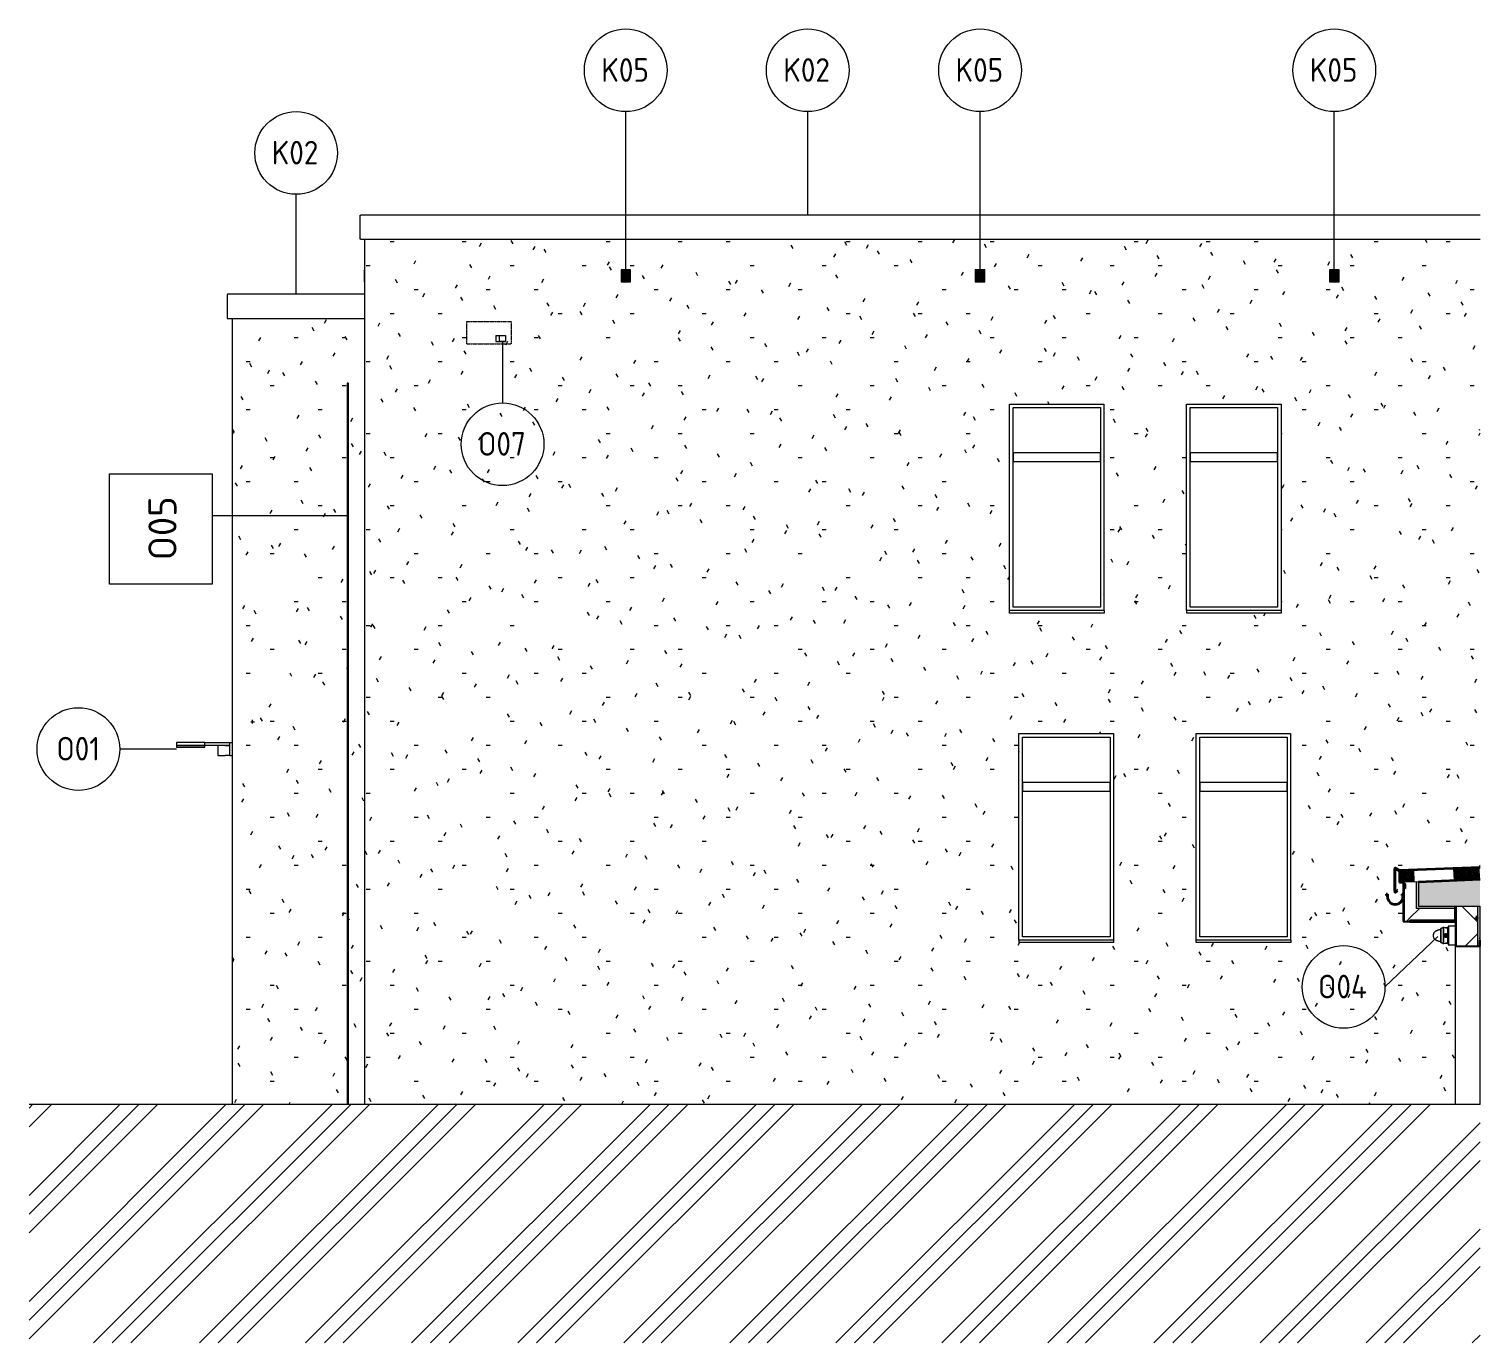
# Model space of a CAD drawing. Header units: millimetres. Extents: x -19993 to 479964, y -45352 to 20466.
# Drawn here: x 427130 to 439417, y 20 to 11146 of the extents above; entities that cross this region are included whole.
import ezdxf

# ---------------------------------------------------------------- set-up
doc = ezdxf.new("R2010")
doc.units = ezdxf.units.MM
doc.linetypes.add('3_Čárkovaná 1_0mm', pattern=[2, 1, -1])
for name, color, linetype, lineweight in [('A-DETL', 90, 'Continuous', 9), ('A-DETL-GENF', 92, 'Continuous', 9), ('A-DETL-THIN', 151, 'Continuous', 9), ('A-FLOR', 192, 'Continuous', 9), ('A-FLOR-MCUT', 51, 'Continuous', 9), ('A-GENM', 13, 'Continuous', 9), ('A-GENM-IDEN', 13, 'Continuous', 9), ('A-GLAZ', 151, 'Continuous', 9), ('A-ROOF', 132, 'Continuous', 9), ('A-ROOF-IDEN', 132, 'Continuous', 9), ('A-ROOF-MCUT', 132, 'Continuous', 35), ('A-ROOF-OTLN', 132, 'Continuous', 9), ('A-ROOF-PATT', 132, 'Continuous', 35), ('A-WALL', 113, 'Continuous', 9), ('A-WALL-PATT', 111, 'Continuous', 25), ('E-LITE-EQPM', 33, 'Continuous', 9), ('E-LITE-EQPM-IDEN', 33, 'Continuous', 9), ('E-POWR-CNDT', 130, 'Continuous', 9), ('E-POWR-CNDT-IDEN', 130, 'Continuous', 9), ('E-POWR-CNTR', 130, 'Continuous', 9), ('E-POWR-DROP', 130, 'Continuous', 9), ('E-SERT', 181, 'Continuous', 9), ('E-SERT-IDEN', 181, 'Continuous', 9), ('M-EQPM', 50, 'Continuous', 9), ('M-EQPM-IDEN', 50, 'Continuous', 9), ('Q-SPCQ', 91, 'Continuous', 9)]:
    doc.layers.add(name, color=color, linetype=linetype, lineweight=lineweight)
doc.layers.add('A-FLOR-PATT', color=8, linetype='Continuous')
doc.styles.add('ISOCPEUR', font='isocpeur.ttf', dxfattribs={"width": 0.9, "height": 200})
doc.styles.add('ISOCPEUR_1', font='isocpeur.ttf', dxfattribs={"height": 238.125})
pattern_1 = [(0, (459245.6, 0), (812.8, 203.2), [33.528, -576.072, 33.528, -576.072, -3251.2]), (0, (459245.6, 0), (812.8, 203.2), [-1219.2, 33.528, -1185.672, 33.528, -576.072, -1422.4]), (0, (459245.6, 0), (812.8, 203.2), [-3048, 33.528, -372.872, 33.528, -982.472]), (120, (459550.4, 101.6), (-582.3764, 602.3054), [33.528, -576.072, 33.528, -576.072, -3251.2]), (120, (459550.4, 101.6), (-582.3764, 602.3054), [-1219.2, 33.528, -1185.672, 33.528, -576.072, -1422.4]), (120, (459550.4, 101.6), (-582.3764, 602.3054), [-3048, 33.528, -372.872, 33.528, -982.472]), (240, (459652, 508), (-230.4236, -805.5054), [33.528, -576.072, 33.528, -576.072, -3251.2]), (240, (459652, 508), (-230.4236, -805.5054), [-1219.2, 33.528, -1185.672, 33.528, -576.072, -1422.4]), (240, (459652, 508), (-230.4236, -805.5054), [-3048, 33.528, -372.872, 33.528, -982.472])]
pattern_2 = [(45, (459245.6, 0), (0, 707.105), []), (315, (459245.6, 0), (707.105, 0), []), (270, (459552.97, 19.13), (353.543, -353.543), [38.278, -668.833]), (270, (459645.35, 19.13), (353.543, -353.543), [38.278, -668.833]), (0, (459578.75, 46.2), (353.543, 353.543), [38.278, -668.833]), (0, (459578.75, -46.2), (353.543, 353.543), [38.278, -668.833]), (45, (459552.97, 19.13), (0, 707.105), [38.278, -461.721]), (45, (459618.3, -46.2), (0, 707.105), [38.278, -461.721]), (315, (459618.3, 46.2), (707.105, 0), [38.278, -461.721]), (315, (459552.97, -19.13), (707.105, 0), [38.278, -461.721])]

# ---------------------------------------------------------------- blocks, each defined once
blk = doc.blocks.new('OKNO_1k_nadsvetlik - OKNO_1k_nadsvetlik_900 x 1500-1969483-VB5-Z-Nový')
at = {"layer": 'A-GLAZ'}
h = blk.add_hatch(dxfattribs=at)
h.set_pattern_fill('FP_178', color=256, style=0, pattern_type=2)
h.set_pattern_definition([(0, (0, 0), (150, 86.6), [100, -200]), (60, (100, 0), (0.0022, 173.2038), [100, -200]), (300, (100, 0), (149.9978, -86.6038), [100, -200])])
h.paths.add_polyline_path([(-19829, 3380), (-19829, 3430), (-19831, 3430), (-19831, 3380)])
at = {"layer": 'A-GLAZ', "lineweight": 25}
for p, q in [((-19829, 3430), (-19831, 3430)), ((-19831, 3430), (-19831, 3380)), ((-19831, 3380), (-19829, 3380))]:
    blk.add_line(p, q, dxfattribs=at)
at = {"layer": 'A-GLAZ'}
blk.add_line((-19831, 3380), (-19831, 2040), dxfattribs=at)
blk = doc.blocks.new('OKNO_1k_nadsvetlik - OKNO_1k_nadsvetlik_900 x 1850-1969447-VB5-Z-Nový')
at = {"layer": 'A-GLAZ'}
for p, q in [((-22202, 3460), (-22202, 5150)), ((-22202, 5150), (-21462, 5150)), ((-21462, 5150), (-21462, 3460)), ((-22202, 4770), (-21462, 4770)), ((-22202, 4770), (-22202, 4690)), ((-21462, 4690), (-22202, 4690)), ((-21462, 4690), (-21462, 4770)), ((-21462, 3460), (-22202, 3460))]:
    blk.add_line(p, q, dxfattribs=at)
blk = doc.blocks.new('parapet_ext - parapet_ext-1802001-VB5-Z-Nový')
at = {"layer": 'Q-SPCQ'}
for p, q in [((-22232, 3410), (-22232, 3432)), ((-21432, 3432), (-22232, 3432)), ((-21432, 3410), (-22232, 3410)), ((-21432, 3432), (-21432, 3410))]:
    blk.add_line(p, q, dxfattribs=at)
blk = doc.blocks.new('OKNO_1k_nadsvetlik - OKNO_1k_nadsvetlik_900 x 1850-1969449-VB5-Z-Nový')
at = {"layer": 'A-GLAZ'}
for p, q in [((-22283, 6250), (-22283, 7940)), ((-22283, 7940), (-21543, 7940)), ((-21543, 7940), (-21543, 6250)), ((-22283, 7560), (-21543, 7560)), ((-22283, 7560), (-22283, 7480)), ((-21543, 7480), (-21543, 7560)), ((-21543, 7480), (-22283, 7480)), ((-21543, 6250), (-22283, 6250))]:
    blk.add_line(p, q, dxfattribs=at)
blk = doc.blocks.new('DSP_Kamera_nastěnná - Refer to Catalog-1089615-VB5-Z-Nový')
at = {"layer": 'E-SERT', "color": 11}
for p, q in [((-20159, 3518), (-20178, 3517)), ((-20161, 3519), (-20161, 3523)), ((-20161, 3417), (-20161, 3523)), ((-20161, 3493), (-20161, 3518)), ((-20161, 3459), (-20161, 3481)), ((-20161, 3422), (-20161, 3447)), ((-20137, 3538), (-20145, 3537)), ((-20137, 3402), (-20137, 3538)), ((-20136, 3537), (-20137, 3537)), ((-20101, 3536), (-20136, 3538)), ((-20136, 3402), (-20136, 3538)), ((-20099, 3532), (-20122, 3532)), ((-20122, 3484), (-20122, 3486)), ((-20122, 3454), (-20122, 3456)), ((-20119, 3456), (-20119, 3484)), ((-20117, 3484), (-20117, 3456)), ((-20099, 3534), (-20101, 3536)), ((-20101, 3404), (-20101, 3536)), ((-20096, 3549), (-20099, 3549)), ((-20099, 3549), (-20099, 3391)), ((-20096, 3391), (-20096, 3549)), ((-20038, 3549), (-20096, 3549)), ((-20096, 3549), (-20096, 3391)), ((-20178, 3423), (-20159, 3422)), ((-20161, 3417), (-20161, 3421)), ((-20145, 3403), (-20137, 3402)), ((-20137, 3403), (-20136, 3403)), ((-20136, 3402), (-20101, 3404)), ((-20122, 3408), (-20099, 3408)), ((-20101, 3404), (-20099, 3406)), ((-20099, 3391), (-20096, 3391)), ((-20096, 3391), (-20038, 3391))]:
    blk.add_line(p, q, dxfattribs=at)
at = {"layer": 'E-SERT', "color": 11, "flags": 128}
for points in [[(-20223, 3470), (-20223, 3472), (-20223, 3474), (-20223, 3476), (-20223, 3478), (-20222, 3480), (-20222, 3481), (-20221, 3483), (-20221, 3485), (-20220, 3487), (-20220, 3489), (-20219, 3490), (-20218, 3492), (-20217, 3494), (-20216, 3495), (-20215, 3497), (-20214, 3498), (-20213, 3500), (-20212, 3501), (-20210, 3503), (-20209, 3504), (-20208, 3505), (-20206, 3507), (-20205, 3508), (-20203, 3509), (-20202, 3510), (-20200, 3511), (-20198, 3512), (-20197, 3513), (-20195, 3513), (-20193, 3514), (-20191, 3515), (-20190, 3515), (-20188, 3516), (-20186, 3516), (-20184, 3517), (-20182, 3517), (-20180, 3517), (-20179, 3517), (-20178, 3517)], [(-20223, 3470), (-20223, 3470), (-20223, 3470), (-20223, 3470), (-20223, 3470), (-20223, 3470), (-20223, 3470), (-20223, 3470), (-20223, 3470), (-20223, 3470), (-20223, 3470), (-20223, 3470), (-20223, 3470), (-20223, 3470), (-20223, 3470), (-20223, 3470), (-20223, 3470), (-20223, 3470), (-20223, 3470), (-20223, 3470), (-20223, 3470), (-20223, 3470), (-20223, 3470), (-20223, 3470), (-20223, 3470), (-20223, 3470), (-20223, 3470), (-20223, 3470), (-20223, 3470), (-20223, 3470), (-20223, 3470), (-20223, 3470), (-20223, 3470), (-20223, 3470), (-20223, 3470), (-20223, 3470), (-20223, 3470), (-20223, 3470), (-20223, 3470), (-20223, 3470), (-20223, 3470), (-20223, 3470), (-20223, 3470), (-20223, 3470), (-20223, 3470), (-20223, 3470), (-20223, 3470), (-20223, 3470), (-20223, 3470), (-20223, 3470), (-20223, 3470), (-20223, 3470), (-20223, 3470), (-20223, 3470), (-20223, 3470), (-20223, 3470), (-20223, 3470), (-20223, 3470), (-20223, 3470), (-20223, 3470), (-20223, 3470), (-20223, 3470)], [(-20178, 3423), (-20180, 3423), (-20182, 3423), (-20183, 3423), (-20185, 3424), (-20187, 3424), (-20189, 3424), (-20191, 3425), (-20193, 3426), (-20194, 3426), (-20196, 3427), (-20198, 3428), (-20199, 3429), (-20201, 3430), (-20203, 3431), (-20204, 3432), (-20206, 3433), (-20207, 3434), (-20208, 3435), (-20210, 3437), (-20211, 3438), (-20212, 3440), (-20214, 3441), (-20215, 3443), (-20216, 3444), (-20217, 3446), (-20218, 3447), (-20219, 3449), (-20219, 3451), (-20220, 3453), (-20221, 3454), (-20221, 3456), (-20222, 3458), (-20222, 3460), (-20223, 3462), (-20223, 3463), (-20223, 3465), (-20223, 3467), (-20223, 3469), (-20223, 3470)], [(-20223, 3470), (-20223, 3470), (-20223, 3470), (-20223, 3470), (-20223, 3470), (-20223, 3470), (-20223, 3470), (-20223, 3470), (-20223, 3470), (-20223, 3470), (-20223, 3470), (-20223, 3470), (-20223, 3470), (-20223, 3470), (-20223, 3470), (-20223, 3470), (-20223, 3470), (-20223, 3470), (-20223, 3470), (-20223, 3470), (-20223, 3470), (-20223, 3470), (-20223, 3470), (-20223, 3470), (-20223, 3470), (-20223, 3470), (-20223, 3470), (-20223, 3470), (-20223, 3470), (-20223, 3470), (-20223, 3470), (-20223, 3470), (-20223, 3470), (-20223, 3470), (-20223, 3470), (-20223, 3470), (-20223, 3470), (-20223, 3470), (-20223, 3470), (-20223, 3470), (-20223, 3470), (-20223, 3470), (-20223, 3470), (-20223, 3470), (-20223, 3470), (-20223, 3470), (-20223, 3470), (-20223, 3470), (-20223, 3470), (-20223, 3470), (-20223, 3470), (-20223, 3470), (-20223, 3470), (-20223, 3470), (-20223, 3470), (-20223, 3470), (-20223, 3470), (-20223, 3470), (-20223, 3470), (-20223, 3470), (-20223, 3470), (-20223, 3470)], [(-20161, 3524), (-20161, 3524), (-20161, 3524), (-20161, 3525), (-20161, 3525), (-20161, 3525), (-20161, 3526), (-20161, 3526), (-20161, 3527), (-20161, 3527), (-20161, 3527), (-20160, 3528), (-20160, 3528), (-20160, 3528), (-20160, 3529), (-20160, 3529), (-20159, 3529), (-20159, 3530), (-20159, 3530), (-20159, 3530)], [(-20161, 3517), (-20161, 3518), (-20161, 3519), (-20161, 3520), (-20161, 3520), (-20161, 3521), (-20161, 3522), (-20161, 3522), (-20161, 3523), (-20161, 3523), (-20161, 3523), (-20161, 3523), (-20161, 3524), (-20161, 3524)], [(-20161, 3524), (-20161, 3523), (-20161, 3523), (-20161, 3523), (-20161, 3523), (-20161, 3522), (-20161, 3522), (-20161, 3521), (-20161, 3521), (-20161, 3520), (-20161, 3519), (-20161, 3518), (-20161, 3517), (-20161, 3516), (-20161, 3515), (-20161, 3514), (-20161, 3513), (-20161, 3512), (-20161, 3510), (-20161, 3509), (-20161, 3507), (-20161, 3506), (-20161, 3504), (-20161, 3502), (-20161, 3501), (-20161, 3499), (-20161, 3497), (-20161, 3495), (-20161, 3493), (-20161, 3491), (-20161, 3489), (-20161, 3487), (-20161, 3485), (-20161, 3483), (-20161, 3481), (-20161, 3479), (-20161, 3477), (-20161, 3475), (-20161, 3473), (-20161, 3471), (-20161, 3468), (-20161, 3466), (-20161, 3464), (-20161, 3462), (-20161, 3460), (-20161, 3458), (-20161, 3456), (-20161, 3454), (-20161, 3452), (-20161, 3450), (-20161, 3448), (-20161, 3446), (-20161, 3444), (-20161, 3442), (-20161, 3440), (-20161, 3438), (-20161, 3437), (-20161, 3435), (-20161, 3434), (-20161, 3432), (-20161, 3431), (-20161, 3429), (-20161, 3428), (-20161, 3426), (-20161, 3425), (-20161, 3424), (-20161, 3423), (-20161, 3422), (-20161, 3421), (-20161, 3420), (-20161, 3420), (-20161, 3419), (-20161, 3418), (-20161, 3418), (-20161, 3417), (-20161, 3417), (-20161, 3417), (-20161, 3417), (-20161, 3416), (-20161, 3416)], [(-20159, 3530), (-20158, 3531), (-20158, 3531), (-20157, 3532), (-20156, 3532), (-20156, 3533), (-20155, 3533), (-20154, 3534), (-20154, 3534), (-20153, 3535), (-20152, 3535), (-20152, 3535), (-20151, 3536), (-20150, 3536), (-20149, 3536), (-20148, 3536), (-20148, 3537), (-20147, 3537), (-20146, 3537), (-20145, 3537), (-20145, 3537)], [(-20161, 3416), (-20161, 3417), (-20161, 3417), (-20161, 3417), (-20161, 3417), (-20161, 3418), (-20161, 3418), (-20161, 3419), (-20161, 3419), (-20161, 3420), (-20161, 3421), (-20161, 3422), (-20161, 3423), (-20161, 3424)], [(-20159, 3410), (-20159, 3410), (-20159, 3410), (-20160, 3411), (-20160, 3411), (-20160, 3411), (-20160, 3412), (-20160, 3412), (-20161, 3413), (-20161, 3413), (-20161, 3413), (-20161, 3414), (-20161, 3414), (-20161, 3414), (-20161, 3415), (-20161, 3415), (-20161, 3416), (-20161, 3416), (-20161, 3416), (-20161, 3416)], [(-20145, 3403), (-20146, 3403), (-20147, 3403), (-20148, 3403), (-20148, 3404), (-20149, 3404), (-20150, 3404), (-20151, 3404), (-20152, 3405), (-20152, 3405), (-20153, 3405), (-20154, 3406), (-20154, 3406), (-20155, 3407), (-20156, 3407), (-20156, 3408), (-20157, 3408), (-20158, 3409), (-20158, 3409), (-20159, 3410), (-20159, 3410)]]:
    blk.add_lwpolyline(points, dxfattribs=at)
at = {"layer": 'E-SERT', "color": 11}
for centre, radius, start, end in [((-20118, 3470), 16.2, 167.9805, 173.2174), ((-20118, 3470), 16.2, 186.7694, 192.0093), ((-20118, 3470), 14.5, 95.7084, 264.2916), ((-20118, 3470), 14.5, 151.9028, 180), ((-20118, 3470), 14.5, 194.0486, 222.1458), ((-20118, 3470), 14.5, 109.757, 137.8542), ((-20118, 3470), 16.2, 126.6229, 131.9517), ((-20118, 3470), 16.2, 228.0312, 233.3511), ((-20118, 3470), 14.5, 236.1944, 250.243), ((-20118, 3470), 16.2, 108.0552, 113.3726), ((-20118, 3470), 16.2, 246.629, 251.9422), ((-20119, 3470), 14.5, 277.9736, 82.0264)]:
    blk.add_arc(centre, radius, start, end, dxfattribs=at)
for points, knots in [([(-20118, 3454), (-20119, 3454), (-20121, 3454), (-20123, 3455), (-20125, 3455), (-20126, 3456), (-20127, 3457), (-20128, 3458), (-20129, 3459), (-20130, 3460), (-20131, 3461), (-20132, 3462), (-20133, 3463), (-20133, 3465), (-20134, 3467), (-20134, 3470), (-20134, 3473), (-20133, 3475), (-20133, 3477), (-20132, 3478), (-20131, 3479), (-20130, 3480), (-20129, 3481), (-20128, 3482), (-20127, 3483), (-20126, 3484), (-20125, 3485), (-20123, 3485), (-20121, 3486), (-20119, 3486), (-20118, 3486)], [-1, -1, -1, -1, -0.944444, -0.888889, -0.861111, -0.833333, -0.805556, -0.777778, -0.75, -0.722222, -0.694444, -0.666667, -0.638889, -0.611111, -0.555556, -0.5, -0.444444, -0.388889, -0.361111, -0.333333, -0.305556, -0.277778, -0.25, -0.222222, -0.194444, -0.166667, -0.138889, -0.111111, -0.055556, 0, 0, 0, 0]), ([(-20118, 3486), (-20116, 3486), (-20113, 3486), (-20110, 3484), (-20109, 3483), (-20108, 3482), (-20106, 3481), (-20106, 3480), (-20105, 3479), (-20104, 3478), (-20103, 3477), (-20103, 3475), (-20102, 3472), (-20102, 3468), (-20103, 3465), (-20103, 3463), (-20104, 3462), (-20105, 3461), (-20106, 3460), (-20106, 3459), (-20108, 3458), (-20109, 3457), (-20110, 3456), (-20113, 3454), (-20116, 3454), (-20118, 3454)], [-1, -1, -1, -1, -0.888889, -0.833333, -0.805556, -0.777778, -0.75, -0.722222, -0.694444, -0.666667, -0.638889, -0.611111, -0.555556, -0.444444, -0.388889, -0.361111, -0.333333, -0.305556, -0.277778, -0.25, -0.222222, -0.194444, -0.166667, -0.111111, 0, 0, 0, 0])]:
    blk.add_open_spline(points, degree=3, knots=knots, dxfattribs=at)
blk = doc.blocks.new('DPS_vetrání_nová - Typ 1-1348275-VB5-Z-Nový')
at = {"layer": 'M-EQPM', "color": 11}
for p, q in [((-24103, 9106), (-24103, 9006)), ((-24023, 9106), (-24103, 9106)), ((-24098, 9011), (-24098, 9101)), ((-24098, 9101), (-24028, 9101)), ((-24098, 9096), (-24028, 9096)), ((-24028, 9101), (-24028, 9011)), ((-24023, 9006), (-24023, 9106)), ((-24103, 9006), (-24023, 9006)), ((-24098, 9087), (-24028, 9087)), ((-24098, 9078), (-24028, 9078)), ((-24098, 9069), (-24028, 9069)), ((-24098, 9060), (-24028, 9060)), ((-24098, 9052), (-24028, 9052)), ((-24098, 9043), (-24028, 9043)), ((-24098, 9034), (-24028, 9034)), ((-24098, 9025), (-24028, 9025)), ((-24098, 9016), (-24028, 9016)), ((-24028, 9011), (-24098, 9011))]:
    blk.add_line(p, q, dxfattribs=at)
blk = doc.blocks.new('DPS_vetrání_nová - Typ 1-V149-VB5-Z-Nový')
at = {"layer": 'M-EQPM', "color": 11}
for p, q in [((-29276, 9006), (-29276, 9106)), ((-29276, 9106), (-29271, 9106)), ((-29276, 9006), (-29271, 9006))]:
    blk.add_line(p, q, dxfattribs=at)
blk = doc.blocks.new('DPS_světlo_54 - DPS_světlo_54-1229518-VB5-Z-Nový')
at = {"layer": 'E-LITE-EQPM', "color": 11}
for p, q in [((-30866, 5104), (-30866, 5080)), ((-30746, 5104), (-30866, 5104)), ((-30866, 5080), (-30746, 5080)), ((-30866, 5080), (-30866, 5065)), ((-30746, 5080), (-30866, 5080)), ((-30866, 5065), (-30746, 5065)), ((-30626, 5104), (-30746, 5104)), ((-30746, 5080), (-30626, 5080)), ((-30626, 5080), (-30746, 5080)), ((-30746, 5065), (-30626, 5065)), ((-30416, 5101), (-30628, 5101)), ((-30628, 5081), (-30416, 5081)), ((-30626, 5080), (-30626, 5104)), ((-30626, 5065), (-30626, 5080)), ((-30516, 5080), (-30516, 4993)), ((-30456, 5080), (-30516, 5080)), ((-30456, 5080), (-30416, 5080)), ((-30416, 4993), (-30416, 5104)), ((-30416, 5104), (-30396, 5104)), ((-30416, 4993), (-30416, 5080)), ((-30516, 4993), (-30456, 4993)), ((-30416, 4993), (-30456, 4993)), ((-30416, 4993), (-30396, 4993))]:
    blk.add_line(p, q, dxfattribs=at)
blk = doc.blocks.new('BP_ZÁSTUPNÝ PRVEK - BP_ZÁSTUPNÝ PRVEK - OV4-2137774-VB5-Z-Nový')
at = {"layer": 'A-GENM', "color": 11}
for p, q in [((-28131, 8550), (-28081, 8550)), ((-28131, 8500), (-28131, 8550)), ((-28081, 8500), (-28131, 8500)), ((-28081, 8550), (-28081, 8500))]:
    blk.add_line(p, q, dxfattribs=at)
blk = doc.blocks.new('Popiska mechanické zařízení - Popiska okna_Bublina-1428144-VB5-Z-Nový')
at = {"layer": 'M-EQPM-IDEN'}
blk.add_circle((-27063, 10796), 350, dxfattribs=at)
blk = doc.blocks.new('Popiska zabezpečovací zařízení - Popiska okna_Bublina-1427579-VB5-Z-Nový')
at = {"layer": 'E-SERT-IDEN'}
blk.add_circle((-20984, 3035), 350, dxfattribs=at)
blk = doc.blocks.new('Popiska zakončení střešního pláště - Popiska okna_Bublina-1463073-VB5-Z-Nový')
at = {"layer": 'A-ROOF-IDEN'}
blk.add_circle((-29854, 10096), 350, dxfattribs=at)
blk = doc.blocks.new('Popiska osvětlovací tělesa - Popiska okna_Bublina-1426969-VB5-Z-Nový')
at = {"layer": 'E-LITE-EQPM-IDEN'}
blk.add_circle((-31698, 5049), 350, dxfattribs=at)
blk = doc.blocks.new('Popiska becný model_Bublina_CC - Popiska okna_Bublina-1416866-VB5-Z-Nový')
at = {"layer": 'A-GENM-IDEN'}
blk.add_circle((-28106, 7630), 350, dxfattribs=at)

msp = doc.modelspace()

# ---------------------------------------------------------------- hatches: boundary and pattern name
at = {"layer": 'A-DETL-GENF'}
msp.add_hatch(color=9, dxfattribs=at).paths.add_polyline_path([(439417, 3720), (439417, 3947), (438896, 3926), (438896, 3720), (439225, 3720)])
h = msp.add_hatch(dxfattribs=at)
h.set_pattern_fill('FP_182', style=0, pattern_type=2)
h.set_pattern_definition([(45, (459245.6, 0), (-449.013, 449.013), []), (45, (459404.35, 0), (0, 898.026), []), (45, (459086.85, 0), (0, 898.026), [])])
h.paths.add_polyline_path([(430202, 20), (439417, 20), (439417, 2040), (427130, 2040), (427130, 20)])
at = {"layer": 'A-FLOR-PATT', "lineweight": 9}
h = msp.add_hatch(dxfattribs=at)
h.set_pattern_fill('FP_180', color=11, style=0, pattern_type=2)
h.set_pattern_definition(pattern_2)
h.paths.add_polyline_path([(438824, 3600), (439208, 3600), (439208, 3700), (438824, 3700), (438824, 3652)])
at = {"layer": 'A-FLOR-PATT'}
msp.add_hatch(color=11, dxfattribs=at).paths.add_polyline_path([(438876, 3700), (439208, 3700), (439208, 3720), (438876, 3720)])
at = {"layer": 'A-ROOF-PATT', "lineweight": 9}
h = msp.add_hatch(dxfattribs=at)
h.set_pattern_fill('FP_181', color=256, angle=-90, style=0, pattern_type=2)
h.set_pattern_definition([(272.24, (439829.2, 4063.7), (1269, 49.7), []), (272.24, (439839.3, 4064.1), (1269, 49.7), []), (272.24, (439849.5, 4064.5), (1269, 49.7), []), (272.24, (439859.6, 4064.9), (1269, 49.7), []), (272.24, (439869.8, 4065.3), (1269, 49.7), []), (272.24, (439880, 4065.7), (1269, 49.7), []), (272.24, (439890.1, 4066.1), (1269, 49.7), []), (272.24, (439900.2, 4066.5), (1269, 49.7), []), (272.24, (439910.4, 4066.9), (1269, 49.7), []), (272.24, (439920.5, 4067.3), (1269, 49.7), []), (272.24, (439930.7, 4067.7), (1269, 49.7), []), (272.24, (439940.9, 4068.1), (1269, 49.7), []), (272.24, (439951, 4068.5), (1269, 49.7), []), (272.24, (439961.2, 4068.9), (1269, 49.7), []), (272.24, (439971.3, 4069.3), (1269, 49.7), []), (272.24, (439981.5, 4069.7), (1269, 49.7), []), (272.24, (439991.6, 4070.1), (1269, 49.7), []), (272.24, (440001.8, 4070.5), (1269, 49.7), []), (272.24, (440011.9, 4070.9), (1269, 49.7), []), (272.24, (440022.1, 4071.3), (1269, 49.7), []), (272.24, (440032.2, 4071.7), (1269, 49.7), []), (272.24, (440042.4, 4072), (1269, 49.7), []), (272.24, (440052.5, 4072.5), (1269, 49.7), []), (272.24, (440062.7, 4072.9), (1269, 49.7), []), (272.24, (440072.8, 4073.3), (1269, 49.7), []), (272.24, (440083, 4073.7), (1269, 49.7), []), (272.24, (440093.1, 4074), (1269, 49.7), []), (272.24, (440103.3, 4074.4), (1269, 49.7), []), (272.24, (440113.4, 4074.8), (1269, 49.7), []), (272.24, (440123.6, 4075.2), (1269, 49.7), []), (272.24, (440463.7, 4088.6), (1269, 49.7), []), (272.24, (440473.8, 4089), (1269, 49.7), []), (272.24, (440484, 4089.4), (1269, 49.7), []), (272.24, (440494.1, 4089.8), (1269, 49.7), []), (272.24, (440504.3, 4090.2), (1269, 49.7), []), (272.24, (440514.5, 4090.6), (1269, 49.7), []), (272.24, (440524.6, 4091), (1269, 49.7), []), (272.24, (440534.8, 4091.3), (1269, 49.7), []), (272.24, (440544.9, 4091.7), (1269, 49.7), []), (272.24, (440555, 4092.1), (1269, 49.7), []), (272.24, (440565.2, 4092.5), (1269, 49.7), []), (272.24, (440575.4, 4093), (1269, 49.7), []), (272.24, (440585.5, 4093.3), (1269, 49.7), []), (272.24, (440595.7, 4093.7), (1269, 49.7), []), (272.24, (440605.8, 4094.1), (1269, 49.7), []), (272.24, (440616, 4094.5), (1269, 49.7), []), (272.24, (440626.1, 4094.9), (1269, 49.7), []), (272.24, (440636.3, 4095.3), (1269, 49.7), []), (272.24, (440646.4, 4095.7), (1269, 49.7), []), (272.24, (440656.6, 4096.1), (1269, 49.7), []), (272.24, (440666.7, 4096.5), (1269, 49.7), []), (272.24, (440676.9, 4096.9), (1269, 49.7), []), (272.24, (440687, 4097.3), (1269, 49.7), []), (272.24, (440697.2, 4097.7), (1269, 49.7), []), (272.24, (440707.3, 4098.1), (1269, 49.7), []), (272.24, (440717.5, 4098.5), (1269, 49.7), []), (272.24, (440727.6, 4098.9), (1269, 49.7), []), (272.24, (440737.8, 4099.3), (1269, 49.7), []), (272.24, (440748, 4099.7), (1269, 49.7), []), (272.24, (440758.1, 4100.1), (1269, 49.7), [])])
h.paths.add_polyline_path([(438736, 3920), (439417, 3947), (439417, 4047), (438736, 4020), (438736, 3947)])
at = {"layer": 'A-WALL-PATT', "lineweight": 9}
h = msp.add_hatch(dxfattribs=at)
h.set_pattern_fill('FP_179', color=11, style=0, pattern_type=2)
h.set_pattern_definition(pattern_1)
h.paths.add_polyline_path([(429975, 2040), (430183, 2040), (430183, 9366), (429975, 9366), (429975, 2376)])
h = msp.add_hatch(dxfattribs=at)
h.set_pattern_fill('FP_179', color=11, style=0, pattern_type=2)
h.set_pattern_definition(pattern_1)
h.paths.add_polyline_path([(439022, 3470), (439028, 3454), (439025, 3461), (439025, 3470), (439025, 3471), (439024, 3474), (439023, 3473)])
h.paths.add_polyline_path([(439146, 3531), (439144, 3531), (439145, 3530), (439146, 3531)])
h.paths.add_polyline_path([(438703, 4039), (438699, 4035), (438694, 4035), (438697, 4039), (438700, 4039)])
h.paths.add_polyline_path([(430200, 2040), (439208, 2040), (439208, 3391), (439146, 3391), (439146, 3406), (439144, 3406), (439144, 3404), (439110, 3402), (439109, 3402), (439096, 3404), (439091, 3407), (439087, 3411), (439086, 3414), (439085, 3418), (439084, 3422), (439084, 3422), (439068, 3423), (439051, 3427), (439044, 3431), (439031, 3443), (439027, 3451), (439023, 3463), (439022, 3470), (439025, 3485), (439028, 3493), (439040, 3507), (439045, 3510), (439068, 3517), (439085, 3519), (439085, 3525), (439086, 3525), (439087, 3526), (439087, 3530), (439090, 3532), (439094, 3535), (439100, 3537), (439109, 3537), (439110, 3538), (439145, 3535), (439146, 3533), (439146, 3549), (439208, 3549), (439208, 3590), (438766, 3590), (438765, 3795), (438760, 3773), (438746, 3752), (438724, 3738), (438699, 3733), (438673, 3739), (438652, 3753), (438638, 3775), (438633, 3800), (438633, 3819), (438624, 3819), (438624, 3809), (438623, 3809), (438624, 3820), (438634, 3819), (438634, 3800), (438639, 3775), (438654, 3753), (438674, 3739), (438699, 3734), (438725, 3740), (438746, 3755), (438760, 3775), (438765, 3806), (438765, 3819), (438757, 3819), (438757, 3820), (438766, 3820), (438766, 3921), (438736, 3920), (438736, 4014), (438700, 4035), (438703, 4039), (438736, 4020), (439416, 4047), (439417, 9366), (430183, 9366), (430183, 2040), (430186, 2040)])
h.paths.add_polyline_path([(439144, 3407), (439146, 3410), (439144, 3409), (439144, 3407)])
h.paths.add_polyline_path([(436313, 3410), (435513, 3410), (435513, 5180), (436313, 5180), (436313, 3430)])
h.paths.add_polyline_path([(437013, 3410), (437013, 5180), (437813, 5180), (437813, 3410), (437045, 3410)])
h.paths.add_polyline_path([(438694, 3842), (438694, 4034), (438699, 4034), (438699, 3842)])
h.paths.add_polyline_path([(438698, 3836), (438694, 3842), (438701, 3840), (438704, 3837), (438699, 3836)])
h.paths.add_polyline_path([(438704, 3837), (438701, 3842), (438713, 3854), (438717, 3850), (438708, 3841)])
h.paths.add_polyline_path([(436218, 6200), (435432, 6200), (435432, 7970), (436232, 7970), (436232, 6200)])
h.paths.add_polyline_path([(437013, 6200), (436932, 6200), (436932, 7970), (437732, 7970), (437732, 6200), (437718, 6200)])
h.paths.add_polyline_path([(431114, 8500), (431114, 8550), (431164, 8550), (431164, 8500)])
h.paths.add_polyline_path([(438202, 9006), (438143, 9006), (438143, 9106), (438223, 9106), (438223, 9006), (438217, 9006)])
h.paths.add_polyline_path([(432143, 9006), (432143, 9106), (432223, 9106), (432223, 9006), (432163, 9006)])
h.paths.add_polyline_path([(435172, 9006), (435143, 9006), (435143, 9106), (435223, 9106), (435223, 9006), (435174, 9006)])
h = msp.add_hatch(dxfattribs=at)
h.set_pattern_fill('FP_179', color=11, style=0, pattern_type=2)
h.set_pattern_definition(pattern_1)
h.paths.add_polyline_path([(429975, 2040), (429975, 8696), (428850, 8696), (428850, 2040), (429825, 2040), (429826, 8147), (429835, 8147), (429835, 2040), (429973, 2040)])
h.paths.add_polyline_path([(429025, 5271), (429018, 5272), (429016, 5274), (429014, 5280), (429016, 5286), (429021, 5289), (429025, 5288), (429027, 5288), (429031, 5282), (429031, 5276), (429026, 5272)])
h = msp.add_hatch(dxfattribs=at)
h.set_pattern_fill('FP_180', color=11, style=0, pattern_type=2)
h.set_pattern_definition(pattern_2)
h.paths.add_polyline_path([(438824, 3590), (438824, 3700), (438876, 3700), (438876, 3926), (438776, 3922), (438776, 3590)])
at = {"layer": 'A-WALL-PATT'}
for points in [[(438896, 3720), (438896, 3926), (438876, 3926), (438876, 3720)], [(439416, 3380), (439416, 3720), (439396, 3720), (439396, 3380)]]:
    msp.add_hatch(color=11, dxfattribs=at).paths.add_polyline_path(points)
at = {"layer": 'A-WALL-PATT', "lineweight": 9}
h = msp.add_hatch(dxfattribs=at)
h.set_pattern_fill('FP_180', color=11, style=0, pattern_type=2)
h.set_pattern_definition(pattern_2)
h.paths.add_polyline_path([(439225, 3380), (439396, 3380), (439396, 3720), (439216, 3720), (439216, 3380)])
h = msp.add_hatch(dxfattribs=at)
h.set_pattern_fill('FP_177', color=256, angle=225, style=0, pattern_type=2)
h.set_pattern_definition([(45, (459245.6, 0), (-359.21, 359.21), []), (45, (459389.3, -2e-13), (-359.21, 359.21), []), (45, (459676.65, -5e-13), (-215.526, 502.894), [203.2, -101.6, 3.353, -98.247])])
h.paths.add_polyline_path([(439416, 3430), (439417, 3431), (439416, 3554)])
at = {"layer": 'E-POWR-DROP'}
for points in [[(429025, 5271), (429031, 5276), (429031, 5278), (429031, 5282), (429027, 5288), (429021, 5289), (429016, 5286), (429014, 5280), (429016, 5274), (429019, 5272), (429023, 5272)], [(439390, 3611), (439396, 3616), (439397, 3618), (439397, 3622), (439392, 3628), (439386, 3629), (439382, 3626), (439379, 3620), (439382, 3614), (439383, 3612), (439388, 3612)]]:
    msp.add_hatch(color=256, dxfattribs=at).paths.add_polyline_path(points)

# ---------------------------------------------------------------- linework, layer by layer
at = {"layer": 'A-DETL', "linetype": '3_Čárkovaná 1_0mm'}
for p, q in [((430834, 8670), (431214, 8670)), ((430834, 8670), (430834, 8480)), ((431214, 8670), (431214, 8480)), ((430834, 8480), (431214, 8480))]:
    msp.add_line(p, q, dxfattribs=at)
at = {"layer": 'A-DETL'}
for p, q in [((431084, 8550), (431164, 8550)), ((431084, 8550), (431084, 8500)), ((431084, 8500), (431164, 8500)), ((431164, 8550), (431164, 8500))]:
    msp.add_line(p, q, dxfattribs=at)
at = {"layer": 'A-DETL-THIN'}
for p, q in [((439417, 3947), (438896, 3926)), ((438896, 3926), (438896, 3720)), ((438896, 3720), (439417, 3720)), ((439417, 2040), (427130, 2040))]:
    msp.add_line(p, q, dxfattribs=at)
at = {"layer": 'A-FLOR', "color": 1, "lineweight": 35}
for p, q in [((439208, 3590), (439208, 3720)), ((438824, 3590), (439208, 3590))]:
    msp.add_line(p, q, dxfattribs=at)
at = {"layer": 'A-FLOR-MCUT', "color": 240}
for p, q in [((438876, 3720), (438876, 3700)), ((439208, 3700), (438876, 3700)), ((439208, 3600), (438824, 3600)), ((439208, 3595), (438824, 3595))]:
    msp.add_line(p, q, dxfattribs=at)
at = {"layer": 'A-GENM-IDEN'}
msp.add_line((431139, 8500), (431139, 7980), dxfattribs=at)
at = {"layer": 'A-ROOF', "lineweight": 35}
for p, q in [((439417, 4047), (438736, 4020)), ((438736, 4014), (438736, 3920)), ((438896, 3926), (439417, 3947)), ((438736, 3920), (438766, 3921))]:
    msp.add_line(p, q, dxfattribs=at)
at = {"layer": 'A-ROOF-IDEN'}
for p, q in [((433724, 9569), (433724, 10446)), ((429392, 8900), (429392, 9746))]:
    msp.add_line(p, q, dxfattribs=at)
at = {"layer": 'A-ROOF-MCUT', "color": 1}
for p, q in [((438694, 4034), (438694, 3842)), ((438699, 3842), (438699, 4034)), ((438700, 4035), (438736, 4014)), ((438736, 4020), (438703, 4039)), ((438736, 4014), (438736, 4020)), ((438623, 3820), (438623, 3808)), ((438634, 3820), (438623, 3820)), ((438624, 3809), (438624, 3819)), ((438624, 3819), (438633, 3819)), ((438630, 3809), (438624, 3809)), ((438630, 3808), (438630, 3809)), ((438633, 3819), (438633, 3800)), ((438634, 3800), (438634, 3820)), ((438713, 3854), (438701, 3841)), ((438704, 3837), (438717, 3850)), ((438717, 3850), (438713, 3854)), ((438766, 3820), (438756, 3820)), ((438756, 3820), (438756, 3808)), ((438757, 3808), (438757, 3819)), ((438757, 3819), (438765, 3819)), ((438765, 3819), (438765, 3800)), ((438766, 3800), (438766, 3820)), ((438623, 3808), (438630, 3808)), ((438756, 3808), (438757, 3808))]:
    msp.add_line(p, q, dxfattribs=at)
for centre, radius, start, end in [((438700, 4034), 6, 60, 180), ((438700, 4034), 1, 60, 180), ((438700, 3842), 6, 180, 315), ((438700, 3842), 1, 180, 315), ((438699, 3800), 66.6, 180, 360), ((438699, 3800), 65.6, 180, 0)]:
    msp.add_arc(centre, radius, start, end, dxfattribs=at)
at = {"layer": 'A-ROOF-OTLN', "color": 11}
for p, q in [((429933, 9372), (429933, 9564)), ((439417, 9570), (429939, 9570)), ((429939, 9366), (439417, 9366)), ((428808, 8894), (428808, 8702)), ((429975, 8900), (428814, 8900)), ((428814, 8696), (429975, 8696))]:
    msp.add_line(p, q, dxfattribs=at)
for points, knots in [([(429933, 9564), (429933, 9564), (429933, 9565), (429934, 9566), (429934, 9567), (429934, 9567), (429935, 9568), (429935, 9568), (429935, 9569), (429936, 9569), (429936, 9569), (429937, 9569), (429937, 9570), (429938, 9570), (429938, 9570), (429938, 9570), (429939, 9570), (429939, 9570), (429939, 9570)], [0, 0, 0, 0, 0.125, 0.1875, 0.25, 0.3125, 0.34375, 0.375, 0.4375, 0.5, 0.53125, 0.5625, 0.59375, 0.625, 0.65625, 0.6875, 0.71875, 0.75, 0.75, 0.75, 0.75]), ([(429939, 9366), (429939, 9366), (429939, 9366), (429938, 9366), (429938, 9366), (429938, 9366), (429937, 9366), (429937, 9366), (429936, 9366), (429936, 9366), (429936, 9367), (429935, 9367), (429935, 9367), (429935, 9368), (429934, 9368), (429934, 9369), (429934, 9369), (429933, 9370), (429933, 9371), (429933, 9372)], [0.3333333, 0.3333333, 0.3333333, 0.3333333, 0.3611111, 0.3888889, 0.4166667, 0.4444444, 0.4722222, 0.5, 0.5277778, 0.5555556, 0.5833333, 0.6111111, 0.6666667, 0.6944444, 0.7222222, 0.7777778, 0.8333333, 0.8888889, 1, 1, 1, 1]), ([(428814, 8900), (428814, 8900), (428814, 8900), (428813, 8900), (428813, 8900), (428813, 8900), (428812, 8900), (428812, 8899), (428811, 8899), (428811, 8899), (428811, 8899), (428810, 8899), (428810, 8898), (428810, 8898), (428809, 8897), (428809, 8897), (428809, 8896), (428808, 8895), (428808, 8894), (428808, 8894)], [-0.75, -0.75, -0.75, -0.75, -0.71875, -0.6875, -0.65625, -0.625, -0.59375, -0.5625, -0.53125, -0.5, -0.46875, -0.4375, -0.375, -0.34375, -0.3125, -0.25, -0.1875, -0.125, 0, 0, 0, 0]), ([(428808, 8702), (428808, 8701), (428808, 8700), (428809, 8699), (428809, 8699), (428809, 8698), (428810, 8697), (428810, 8697), (428810, 8697), (428811, 8697), (428811, 8696), (428811, 8696), (428812, 8696), (428812, 8696), (428813, 8696), (428813, 8696), (428813, 8696), (428814, 8696), (428814, 8696), (428814, 8696)], [-1, -1, -1, -1, -0.8888889, -0.8333333, -0.7777778, -0.7222222, -0.6666667, -0.6388889, -0.6111111, -0.5833333, -0.5555556, -0.5277778, -0.5, -0.4722222, -0.4444444, -0.4166667, -0.3888889, -0.3611111, -0.3333333, -0.3333333, -0.3333333, -0.3333333])]:
    msp.add_open_spline(points, degree=3, knots=knots, dxfattribs=at)
at = {"layer": 'A-WALL', "color": 11}
for p, q in [((429975, 2040), (429975, 9366)), ((428850, 8696), (428850, 2040)), ((435432, 6222), (435432, 7970)), ((435432, 7970), (436232, 7970)), ((436232, 7970), (436232, 6222)), ((436932, 6222), (436932, 7970)), ((436932, 7970), (437732, 7970)), ((437732, 7970), (437732, 6222)), ((435513, 3432), (435513, 5180)), ((435513, 5180), (436313, 5180)), ((436313, 5180), (436313, 3432)), ((437013, 3432), (437013, 5180)), ((437013, 5180), (437813, 5180)), ((437813, 5180), (437813, 3432)), ((439416, 4047), (439416, 4063)), ((439416, 4063), (439417, 4063)), ((439208, 2040), (439208, 3380)), ((439416, 3380), (439416, 2040))]:
    msp.add_line(p, q, dxfattribs=at)
at = {"layer": 'A-WALL', "color": 240}
for p, q in [((438896, 3926), (438766, 3921)), ((438771, 3921), (438771, 3590)), ((438776, 3922), (438776, 3590)), ((438876, 3926), (438876, 3720)), ((439211, 3720), (439211, 3380)), ((439216, 3720), (439216, 3380)), ((439396, 3720), (439396, 3380)), ((438824, 3590), (438824, 3600))]:
    msp.add_line(p, q, dxfattribs=at)
at = {"layer": 'A-WALL', "color": 20, "lineweight": 25}
for p, q in [((438766, 3921), (438766, 3590)), ((438766, 3590), (438824, 3590)), ((439208, 3590), (439208, 3380)), ((439208, 3380), (439416, 3380)), ((439416, 3380), (439416, 3430))]:
    msp.add_line(p, q, dxfattribs=at)
at = {"layer": 'A-WALL'}
msp.add_line((439416, 3720), (439416, 3430), dxfattribs=at)
at = {"layer": 'A-WALL', "lineweight": 25}
msp.add_line((439416, 3430), (439417, 3430), dxfattribs=at)
at = {"layer": 'E-LITE-EQPM-IDEN'}
msp.add_line((428380, 5049), (427898, 5049), dxfattribs=at)
at = {"layer": 'E-POWR-CNDT', "color": 11}
for p, q in [((429825, 8147), (429825, 2040)), ((429835, 8147), (429825, 8147)), ((429835, 2040), (429835, 8147))]:
    msp.add_line(p, q, dxfattribs=at)
at = {"layer": 'E-POWR-CNDT-IDEN'}
msp.add_line((429830, 7025), (428681, 7025), dxfattribs=at)
at = {"layer": 'E-POWR-CNDT-IDEN', "flags": 128}
msp.add_lwpolyline([(427812, 6444), (427812, 7380), (428681, 7380), (428681, 6444)], close=True, dxfattribs=at)
at = {"layer": 'E-POWR-CNTR'}
for p, q in [((429023, 5264), (429023, 5296)), ((429007, 5280), (429039, 5280)), ((439372, 3620), (439404, 3620)), ((439388, 3604), (439388, 3636))]:
    msp.add_line(p, q, dxfattribs=at)
at = {"layer": 'E-SERT-IDEN'}
msp.add_line((439061, 3462), (438612, 3035), dxfattribs=at)
at = {"layer": 'M-EQPM-IDEN'}
for p, q in [((432183, 9106), (432183, 10446)), ((435183, 9106), (435183, 10446)), ((438183, 9106), (438183, 10446))]:
    msp.add_line(p, q, dxfattribs=at)

# ---------------------------------------------------------------- block references
at = {"layer": 'A-GENM', "color": 11}
msp.add_blockref('BP_ZÁSTUPNÝ PRVEK - BP_ZÁSTUPNÝ PRVEK - OV4-2137774-VB5-Z-Nový', (459246, 0), dxfattribs=at)
at = {"layer": 'A-GENM-IDEN'}
msp.add_blockref('Popiska becný model_Bublina_CC - Popiska okna_Bublina-1416866-VB5-Z-Nový', (459246, 0), dxfattribs=at)
at = {"layer": 'A-GLAZ'}
for name, p in [('OKNO_1k_nadsvetlik - OKNO_1k_nadsvetlik_900 x 1850-1969449-VB5-Z-Nový', (457746, 0)), ('OKNO_1k_nadsvetlik - OKNO_1k_nadsvetlik_900 x 1850-1969449-VB5-Z-Nový', (459246, 0)), ('OKNO_1k_nadsvetlik - OKNO_1k_nadsvetlik_900 x 1850-1969447-VB5-Z-Nový', (457746, 0)), ('OKNO_1k_nadsvetlik - OKNO_1k_nadsvetlik_900 x 1850-1969447-VB5-Z-Nový', (459246, 0)), ('OKNO_1k_nadsvetlik - OKNO_1k_nadsvetlik_900 x 1500-1969483-VB5-Z-Nový', (459246, 0))]:
    msp.add_blockref(name, p, dxfattribs=at)
at = {"layer": 'A-ROOF-IDEN'}
for p in [(463578, 700), (459246, 0)]:
    msp.add_blockref('Popiska zakončení střešního pláště - Popiska okna_Bublina-1463073-VB5-Z-Nový', p, dxfattribs=at)
at = {"layer": 'E-LITE-EQPM', "color": 11}
msp.add_blockref('DPS_světlo_54 - DPS_světlo_54-1229518-VB5-Z-Nový', (459246, 0), dxfattribs=at)
at = {"layer": 'E-LITE-EQPM-IDEN'}
msp.add_blockref('Popiska osvětlovací tělesa - Popiska okna_Bublina-1426969-VB5-Z-Nový', (459246, 0), dxfattribs=at)
at = {"layer": 'E-SERT', "color": 11}
msp.add_blockref('DSP_Kamera_nastěnná - Refer to Catalog-1089615-VB5-Z-Nový', (459246, 0), dxfattribs=at)
at = {"layer": 'E-SERT-IDEN'}
msp.add_blockref('Popiska zabezpečovací zařízení - Popiska okna_Bublina-1427579-VB5-Z-Nový', (459246, 0), dxfattribs=at)
at = {"layer": 'M-EQPM', "color": 11}
for name, p in [('DPS_vetrání_nová - Typ 1-V149-VB5-Z-Nový', (459246, 0)), ('DPS_vetrání_nová - Typ 1-1348275-VB5-Z-Nový', (456246, 0)), ('DPS_vetrání_nová - Typ 1-1348275-VB5-Z-Nový', (459246, 0)), ('DPS_vetrání_nová - Typ 1-1348275-VB5-Z-Nový', (462246, 0))]:
    msp.add_blockref(name, p, dxfattribs=at)
at = {"layer": 'M-EQPM-IDEN'}
for p in [(459246, 0), (462246, 0), (465246, 0)]:
    msp.add_blockref('Popiska mechanické zařízení - Popiska okna_Bublina-1428144-VB5-Z-Nový', p, dxfattribs=at)
at = {"layer": 'Q-SPCQ'}
for p in [(457665, 2790), (459165, 2790), (457746, 0), (459246, 0)]:
    msp.add_blockref('parapet_ext - parapet_ext-1802001-VB5-Z-Nový', p, dxfattribs=at)

# ---------------------------------------------------------------- texts
at = {"layer": 'A-GENM-IDEN', "insert": (430933, 7733), "char_height": 200, "width": 497.85, "attachment_point": 1, "style": 'ISOCPEUR'}
msp.add_mtext('O07', dxfattribs=at)
at = {"layer": 'A-ROOF-IDEN', "char_height": 200, "width": 497.85, "attachment_point": 1, "style": 'ISOCPEUR'}
for insert in [(433517, 10899), (429185, 10199)]:
    msp.add_mtext('K02', dxfattribs=dict(at, insert=insert))
at = {"layer": 'E-LITE-EQPM-IDEN', "insert": (427362, 5152), "char_height": 200, "width": 447.34, "attachment_point": 1, "style": 'ISOCPEUR'}
msp.add_mtext('O01', dxfattribs=at)
at = {"layer": 'E-SERT-IDEN', "insert": (438046, 3138), "char_height": 200, "width": 519.49, "attachment_point": 1, "style": 'ISOCPEUR'}
msp.add_mtext('O04', dxfattribs=at)
at = {"layer": 'M-EQPM-IDEN', "char_height": 200, "width": 497.85, "attachment_point": 1, "style": 'ISOCPEUR'}
for insert in [(431976, 10899), (434976, 10899), (437976, 10899)]:
    msp.add_mtext('K05', dxfattribs=dict(at, insert=insert))

# ---------------------------------------------------------------- next in the draw order: texts
at = {"layer": 'E-POWR-CNDT-IDEN', "insert": (428141, 6647), "char_height": 238.1, "width": 633.33, "attachment_point": 1, "rotation": 90, "style": 'ISOCPEUR_1', "bg_fill": 3, "box_fill_scale": 1.25, "bg_fill_color": 256, "bg_fill_true_color": 13158600, "bg_fill_transparency": 0}
msp.add_mtext('O05', dxfattribs=at)

doc.saveas('drawing.dxf')
